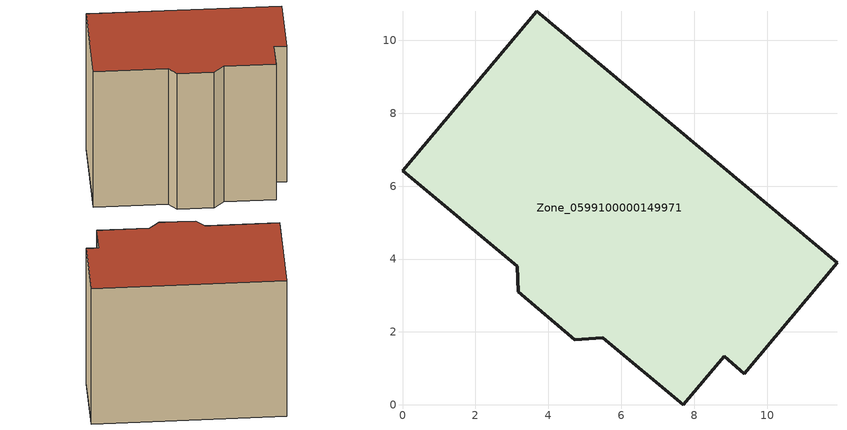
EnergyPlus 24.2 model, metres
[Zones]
Zone_0599100000149971
 floor ground (C_G): 11.92,3.9 9.37,0.86 8.82,1.34 7.71,0 5.49,1.84 4.73,1.79 3.17,3.1 3.15,3.8 0,6.42 3.68,10.8 z0
 wall outside (C_F): 3.15,3.8 3.17,3.1 4.73,1.79 5.49,1.84 7.71,0 8.82,1.34 9.37,0.86 11.92,3.9 3.68,10.8 0,6.42 3.15,3.8 z0:8.92
 roof outside (C_R): 11.92,3.9 3.68,10.8 0,6.42 3.15,3.8 3.17,3.1 4.73,1.79 5.49,1.84 7.71,0 8.82,1.34 9.37,0.86 z8.92
[BUILDING]
Pand.0599100000149971: North Axis=0; Terrain=City; Loads Convergence Tolerance Value=0.04; Temperature Convergence Tolerance Value=0.4; Solar Distribution=FullExterior; Maximum Number of Warmup Days=25; Minimum Number of Warmup Days=1
[Site:Location]
Rotterdam.The.Hague.AP_ZH_NLD Design_Conditions: Latitude=51.96; Longitude=4.45; Time Zone=1; Elevation=-4.5
[SITE:GROUNDTEMPERATURE:BUILDINGSURFACE]
18, 18, 18, 18, 18, 18, 18, 18, 18, 18, 18, 18
[MATERIAL] Thermal Absorptance=0.9; Solar Absorptance=0.7; Visible Absorptance=0.7
Name | Roughness | Thickness | Conductivity | Density | Specific Heat
G.TI.1946 | MediumSmooth | 0.15 | 1 | 540 | 1210
F.TI.1946 | Rough | 0.3 | 0.857143 | 1920 | 840
R.TI.1946 | MediumRough | 0.2 | 0.1 | 1500 | 1000
[CONSTRUCTION]
C_G: G.TI.1946
C_F: F.TI.1946
C_R: R.TI.1946
[ZONE]
Zone_0599100000149971: Type=1; Multiplier=1; Ceiling Height=Autocalculate; Volume=Autocalculate; Floor Area=autocalculate; Part of Total Floor Area=Yes
[ZONEINFILTRATION:DESIGNFLOWRATE]
Infil_Zone_0599100000149971: Zone or ZoneList or Space or SpaceList=Zone_0599100000149971; Schedule=AlwaysOn; Design Flow Rate Calculation Method=Flow/Area; Flow Rate per Floor Area=0.003; Constant Term Coefficient=1; Temperature Term Coefficient=0; Velocity Term Coefficient=0; Velocity Squared Term Coefficient=0
[HVACTEMPLATE:ZONE:IDEALLOADSAIRSYSTEM]
Zone_0599100000149971: Maximum Heating Supply Air Temperature=50; Minimum Cooling Supply Air Temperature=13; Maximum Heating Supply Air Humidity Ratio=0.0156; Minimum Cooling Supply Air Humidity Ratio=0.0077; Heating Limit=NoLimit; Cooling Limit=NoLimit; Dehumidification Control Type=ConstantSensibleHeatRatio; Cooling Sensible Heat Ratio=0.7; Dehumidification Setpoint=60; Humidification Control Type=None; Humidification Setpoint=30; Outdoor Air Method=None; Outdoor Air Flow Rate per Person=0.00944; Outdoor Air Flow Rate per Zone Floor Area=0; Outdoor Air Flow Rate per Zone=0; Demand Controlled Ventilation Type=None; Outdoor Air Economizer Type=NoEconomizer; Heat Recovery Type=None; Sensible Heat Recovery Effectiveness=0.7; Latent Heat Recovery Effectiveness=0.65
[ZONECONTROL:THERMOSTAT]
ThermostatControl_Zone_0599100000149971: Zone or ZoneList=Zone_0599100000149971; Control Type Schedule=DualSetpointControlType; Control 1=Thermostat_Zone_0599100000149971; Temperature Difference Between Cutout And Setpoint=0
[THERMOSTATSETPOINT:DUALSETPOINT]
Thermostat_Zone_0599100000149971: Heating Setpoint Temperature Schedule=HeatingSetpoint_Zone_0599100000149971; Cooling Setpoint Temperature Schedule=CoolingSetpoint_Zone_0599100000149971
[SCHEDULE:COMPACT]
HeatingSetpoint_Zone_0599100000149971: Through: 12/31, For: AllDays, Until: 24:00, 21
CoolingSetpoint_Zone_0599100000149971: Through: 12/31, For: AllDays, Until: 24:00, 24
DualSetpointControlType: Through: 12/31, For: AllDays, Until: 24:00, 4
AlwaysOn: Through: 12/31, For: AllDays, Until: 24:00, 1
